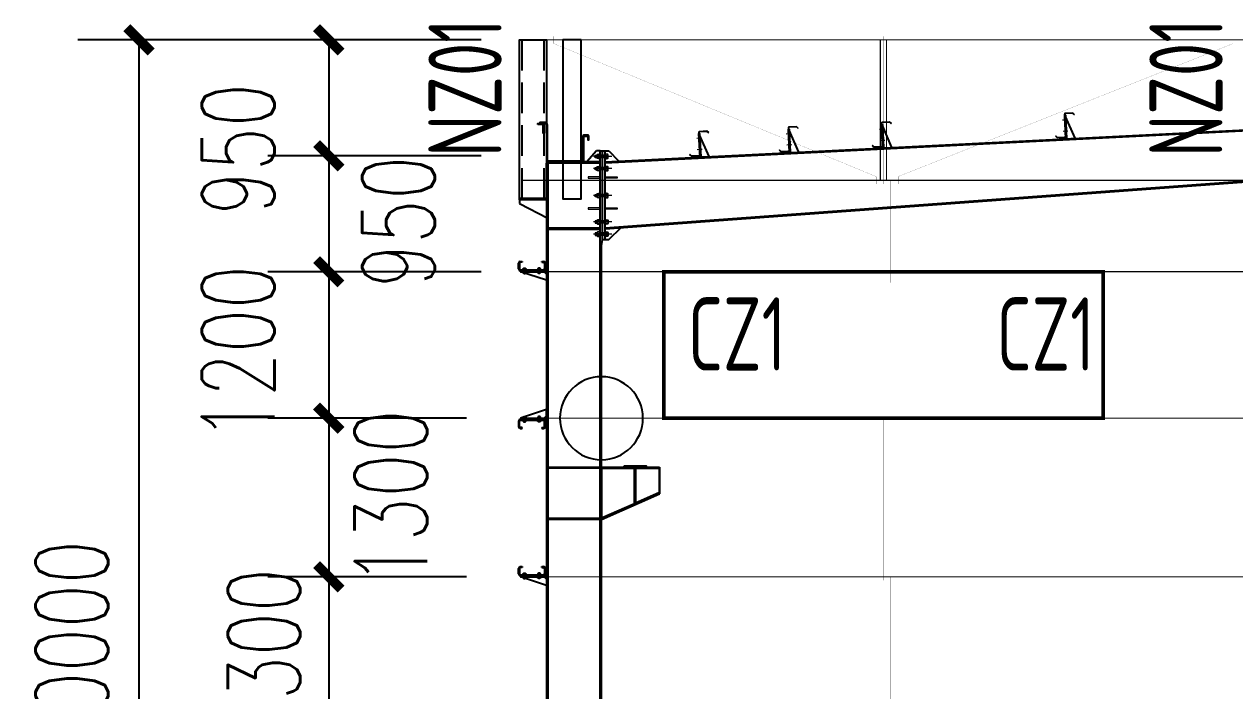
# Model space of a CAD drawing. Extents: x -33967 to 1773478, y -1022458 to -784650.
# Drawn here: x 1403981 to 1413896, y -990955 to -985493 of the extents above; entities that cross this region are included whole.
import ezdxf

# ---------------------------------------------------------------- set-up
doc = ezdxf.new("R2010")
doc.units = 0
doc.header["$LTSCALE"] = 1000
doc.header["$MEASUREMENT"] = 0
doc.linetypes.add('ACAD_ISO02W100', pattern=[15, 12, -3])
doc.linetypes.add('DASH', pattern=[0.35, 0.25, -0.1])
for name, color, linetype in [('14', 2, 'Continuous'), ('AXIS', 3, 'Continuous'), ('BOLT', 251, 'Continuous'), ('DIM_IDEN', 3, 'Continuous'), ('G L', 150, 'Continuous'), ('GZ', 50, 'Continuous'), ('LT', 27, 'Continuous'), ('Prof', 2, 'Continuous'), ('PZ', 202, 'Continuous'), ('SPACE', 7, 'Continuous'), ('TEXT', 7, 'Continuous'), ('天沟', 2, 'Continuous'), ('柱子', 30, 'Continuous'), ('檩托板', 7, 'Continuous')]:
    doc.layers.add(name, color=color, linetype=linetype)
for name, color, linetype, lineweight in [('6', 253, 'Continuous', 13), ('檩条', 30, 'Continuous', 5), ('螺栓', 15, 'Continuous', 18)]:
    doc.layers.add(name, color=color, linetype=linetype, lineweight=lineweight)
doc.styles.add('_TCH_DIM_T3', font='SIMPLEX', dxfattribs={"width": 0.705882, "bigfont": 'GBCBIG'})
doc.styles.add('TSSD_Label', font='tssdeng.shx', dxfattribs={"width": 0.7, "bigfont": 'hztxt.shx'})
doc.styles.add('TSSD_Norm', font='tssdeng.shx', dxfattribs={"bigfont": 'hztxt.shx'})
doc.dimstyles.new('_TCH_ARCH&&200', dxfattribs={"dimtxt": 595, "dimasz": 200, "dimexe": 500, "dimexo": 600, "dimgap": 252.5, "dimtad": 1, "dimdec": 0, "dimzin": 0, "dimdsep": 46, "dimtxsty": '_TCH_DIM_T3', "dimblk": 'ARCHTICK', "dimcen": 0.09, "dimclrt": 7, "dimazin": 2, "dimtfac": 1, "dimtdec": 0, "dimtix": 1, "dimtmove": 2, "dimatfit": 3, "dimfxl": 1, "dimtolj": 1, "dimtzin": 0, "dimarcsym": 0})
doc.dimstyles.new('TCH-200-1', dxfattribs={"dimtxt": 595, "dimasz": 200, "dimexe": 500, "dimexo": 600, "dimgap": 252.5, "dimtad": 1, "dimdec": 0, "dimzin": 0, "dimdsep": 46, "dimtxsty": '_TCH_DIM_T3', "dimblk": 'ARCHTICK', "dimcen": 0.09, "dimclrd": 3, "dimclre": 3, "dimclrt": 7, "dimazin": 2, "dimtfac": 1, "dimtdec": 0, "dimtix": 1, "dimtmove": 2, "dimatfit": 3, "dimfxl": 1, "dimtolj": 1, "dimtzin": 0, "dimarcsym": 0})
pattern_1 = [(90, (1474966.728, -1158283.074), (-6.37031987, 3e-12), []), (90, (1474963.5427, -1158283.074), (-6.37031987, 3e-12), [3.18515994, -1.59257997])]
pattern_2 = [(90, (1474966.728, -1158283.074), (-6.37031987, 3e-12), []), (90, (1474963.5427, -1158283.074), (-6.37031987, 3e-12), [3.18515994, -1.59257997])]
pattern_3 = [(90, (1474966.728, -1158383.074), (-6.37031987, 3e-12), []), (90, (1474963.5427, -1158383.074), (-6.37031987, 3e-12), [3.18515994, -1.59257997])]
pattern_4 = [(90, (1474966.728, -1158383.074), (-6.37031987, 3e-12), []), (90, (1474963.5427, -1158383.074), (-6.37031987, 3e-12), [3.18515994, -1.59257997])]
pattern_5 = [(90, (1474966.728, -1158603.688), (-6.37031987, 3e-12), []), (90, (1474963.5427, -1158603.688), (-6.37031987, 3e-12), [3.18515994, -1.59257997])]
pattern_6 = [(90, (1474966.728, -1158603.688), (-6.37031987, 3e-12), []), (90, (1474963.5427, -1158603.688), (-6.37031987, 3e-12), [3.18515994, -1.59257997])]
pattern_7 = [(270, (1474966.728, -815407.042), (-6.37031987, -3e-12), []), (270, (1474963.5427, -815407.042), (-6.37031987, -3e-12), [3.18515994, -1.59257997])]
pattern_8 = [(270, (1474966.728, -815407.042), (-6.37031987, -3e-12), []), (270, (1474963.5427, -815407.042), (-6.37031987, -3e-12), [3.18515994, -1.59257997])]
pattern_9 = [(270, (1474966.728, -815507.042), (-6.37031987, -3e-12), []), (270, (1474963.5427, -815507.042), (-6.37031987, -3e-12), [3.18515994, -1.59257997])]
pattern_10 = [(270, (1474966.728, -815507.042), (-6.37031987, -3e-12), []), (270, (1474963.5427, -815507.042), (-6.37031987, -3e-12), [3.18515994, -1.59257997])]

# ---------------------------------------------------------------- blocks, each defined once
blk = doc.blocks.new('LT')
at = {"layer": '檩托板', "elevation": 0.3}
for points in [[(1356481.7, 98209.6), (1356487.7, 98210), (1356497.9, 98018.2), (1356491.9, 98017.9)], [(1356488.2, 98200), (1356497.9, 98018.2), (1356567.8, 98021.9)]]:
    blk.add_lwpolyline(points, close=True, dxfattribs=at)
at = {"layer": '檩条', "color": 1, "linetype": 'Continuous'}
for p, q in [((1356503.9, 98171, -1.7), (1356464.1, 98168.9, -1.7)), ((1356508.8, 98079.6, -1.7), (1356468.9, 98077.5, -1.7))]:
    blk.add_line(p, q, dxfattribs=at)
at = {"layer": '檩条', "elevation": -1.7}
blk.add_lwpolyline([(1356481.4, 98214.6, -0.414214), (1356490.9, 98225.1), (1356546.6, 98228.1), (1356560.7, 98215.4), (1356562.7, 98217.6), (1356547.7, 98231.2), (1356487.7, 98228, 0.414214), (1356478.3, 98217.5), (1356487.7, 98040.7, -0.414214), (1356478.2, 98030.2), (1356422.6, 98027.2), (1356408.4, 98040), (1356406.4, 98037.7), (1356421.5, 98024.2), (1356481.4, 98027.4, 0.414214), (1356490.9, 98037.9), (1356481.4, 98214.6)], format="xyb", dxfattribs=at)
at = {"layer": '檩条', "color": 1, "linetype": 'Continuous'}
for points in [[(1356481.5, 98157.6, -1.7), (1356480.2, 98182, -1.7), (1356490.5, 98158, -1.7), (1356489.2, 98182.5, -1.7)], [(1356485, 98090.6, -1.7), (1356486.3, 98066.2, -1.7), (1356494, 98091.1, -1.7), (1356495.3, 98066.7, -1.7)]]:
    blk.add_solid(points, dxfattribs=at)
blk = doc.blocks.new('_ArchTick')
at = {"color": 0, "linetype": 'ByBlock', "const_width": 0.4}
blk.add_lwpolyline([(-0.5, -0.5), (0.5, 0.5)], dxfattribs=at)
blk = doc.blocks.new('*D1965')
at = {"color": 3, "lineweight": -2, "transparency": 16777216}
for p, q in [((1407452.6, -985621.5), (1404421, -985621.5)), ((1404921, -995621.5), (1404921, -985621.5)), ((1407193, -995621.5), (1404421, -995621.5))]:
    blk.add_line(p, q, dxfattribs=at)
at = {"layer": 'Defpoints', "color": 0, "transparency": 16777216}
for p in [(1404921, -985621.5), (1408052.6, -985621.5), (1407793, -995621.5)]:
    blk.add_point(p, dxfattribs=at)
at = {"color": 3, "lineweight": -2, "transparency": 16777216, "xscale": 200, "yscale": 200, "zscale": 200}
for p, rotation in [((1404921, -985621.5), 90), ((1404921, -995621.5), 270)]:
    blk.add_blockref('_ArchTick', p, dxfattribs=dict(at, rotation=rotation))
at = {"color": 7, "transparency": 16777216, "insert": (1404371, -990621.5), "char_height": 595, "attachment_point": 5, "rotation": 90, "style": '_TCH_DIM_T3'}
blk.add_mtext('\\A1;10000', dxfattribs=at)
blk = doc.blocks.new('*D1966')
at = {"layer": 'AXIS', "color": 0, "lineweight": -2, "transparency": 16777216}
for p, q in [((1407723.2, -987521.5), (1405975.1, -987521.5)), ((1406475.1, -987521.5), (1406475.1, -988721.5)), ((1407602.6, -988721.5), (1405975.1, -988721.5))]:
    blk.add_line(p, q, dxfattribs=at)
at = {"layer": 'Defpoints', "color": 0, "transparency": 16777216}
for p in [(1408323.2, -987521.5), (1406475.1, -988721.5), (1408202.6, -988721.5)]:
    blk.add_point(p, dxfattribs=at)
at = {"layer": 'AXIS', "color": 0, "lineweight": -2, "transparency": 16777216, "xscale": 200, "yscale": 200, "zscale": 200}
for p, rotation in [((1406475.1, -987521.5), 90), ((1406475.1, -988721.5), 270)]:
    blk.add_blockref('_ArchTick', p, dxfattribs=dict(at, rotation=rotation))
at = {"layer": 'AXIS', "color": 7, "transparency": 16777216, "insert": (1405732.9, -988187.2), "char_height": 595, "attachment_point": 5, "rotation": 90, "style": '_TCH_DIM_T3'}
blk.add_mtext('\\A1;1200', dxfattribs=at)
blk = doc.blocks.new('*D1967')
at = {"layer": 'AXIS', "color": 0, "lineweight": -2, "transparency": 16777216}
for p, q in [((1407602.6, -988721.5), (1405975.1, -988721.5)), ((1406475.1, -988721.5), (1406475.1, -990021.5)), ((1407602.6, -990021.5), (1405975.1, -990021.5))]:
    blk.add_line(p, q, dxfattribs=at)
at = {"layer": 'Defpoints', "color": 0, "transparency": 16777216}
for p in [(1408202.6, -988721.5), (1406475.1, -990021.5), (1408202.6, -990021.5)]:
    blk.add_point(p, dxfattribs=at)
at = {"layer": 'AXIS', "color": 0, "lineweight": -2, "transparency": 16777216, "xscale": 200, "yscale": 200, "zscale": 200}
for p, rotation in [((1406475.1, -988721.5), 90), ((1406475.1, -990021.5), 270)]:
    blk.add_blockref('_ArchTick', p, dxfattribs=dict(at, rotation=rotation))
at = {"layer": 'AXIS', "color": 7, "transparency": 16777216, "insert": (1406983.9, -989371.5), "char_height": 595, "attachment_point": 5, "rotation": 90, "style": '_TCH_DIM_T3'}
blk.add_mtext('\\A1;1300', dxfattribs=at)
blk = doc.blocks.new('*D1971')
at = {"layer": 'AXIS', "color": 0, "lineweight": -2, "transparency": 16777216}
for p, q in [((1407602.6, -990021.5), (1405975.1, -990021.5)), ((1406475.1, -990021.5), (1406475.1, -991321.5)), ((1407602.6, -991321.5), (1405975.1, -991321.5))]:
    blk.add_line(p, q, dxfattribs=at)
at = {"layer": 'Defpoints', "color": 0, "transparency": 16777216}
for p in [(1408202.6, -990021.5), (1406475.1, -991321.5), (1408202.6, -991321.5)]:
    blk.add_point(p, dxfattribs=at)
at = {"layer": 'AXIS', "color": 0, "lineweight": -2, "transparency": 16777216, "xscale": 200, "yscale": 200, "zscale": 200}
for p, rotation in [((1406475.1, -990021.5), 90), ((1406475.1, -991321.5), 270)]:
    blk.add_blockref('_ArchTick', p, dxfattribs=dict(at, rotation=rotation))
at = {"layer": 'AXIS', "color": 7, "transparency": 16777216, "insert": (1405944.6, -990671.5), "char_height": 595, "attachment_point": 5, "rotation": 90, "style": '_TCH_DIM_T3'}
blk.add_mtext('\\A1;1300', dxfattribs=at)
blk = doc.blocks.new('*D1972')
at = {"layer": 'AXIS', "color": 0, "lineweight": -2, "transparency": 16777216}
for p, q in [((1407723.2, -985621.3), (1405975.1, -985621.3)), ((1406475.1, -985621.3), (1406475.1, -986571.6)), ((1407602.6, -986571.6), (1405975.1, -986571.6))]:
    blk.add_line(p, q, dxfattribs=at)
at = {"layer": 'Defpoints', "color": 0, "transparency": 16777216}
for p in [(1408323.2, -985621.3), (1406475.1, -986571.6), (1408202.6, -986571.6)]:
    blk.add_point(p, dxfattribs=at)
at = {"layer": 'AXIS', "color": 0, "lineweight": -2, "transparency": 16777216, "xscale": 200, "yscale": 200, "zscale": 200}
for p, rotation in [((1406475.1, -985621.3), 90), ((1406475.1, -986571.6), 270)]:
    blk.add_blockref('_ArchTick', p, dxfattribs=dict(at, rotation=rotation))
at = {"layer": 'AXIS', "color": 7, "transparency": 16777216, "insert": (1405732.9, -986516.6), "char_height": 595, "attachment_point": 5, "rotation": 90, "style": '_TCH_DIM_T3'}
blk.add_mtext('\\A1;950', dxfattribs=at)
blk = doc.blocks.new('*D1973')
at = {"layer": 'AXIS', "color": 0, "lineweight": -2, "transparency": 16777216}
for p, q in [((1407723.2, -986571.2), (1405975.1, -986571.2)), ((1406475.1, -986571.2), (1406475.1, -987521.5)), ((1407602.6, -987521.5), (1405975.1, -987521.5))]:
    blk.add_line(p, q, dxfattribs=at)
at = {"layer": 'Defpoints', "color": 0, "transparency": 16777216}
for p in [(1408323.2, -986571.2), (1406475.1, -987521.5), (1408202.6, -987521.5)]:
    blk.add_point(p, dxfattribs=at)
at = {"layer": 'AXIS', "color": 0, "lineweight": -2, "transparency": 16777216, "xscale": 200, "yscale": 200, "zscale": 200}
for p, rotation in [((1406475.1, -986571.2), 90), ((1406475.1, -987521.5), 270)]:
    blk.add_blockref('_ArchTick', p, dxfattribs=dict(at, rotation=rotation))
at = {"layer": 'AXIS', "color": 7, "transparency": 16777216, "insert": (1407045.6, -987111.3), "char_height": 595, "attachment_point": 5, "rotation": 90, "style": '_TCH_DIM_T3'}
blk.add_mtext('\\A1;950', dxfattribs=at)

msp = doc.modelspace()

# ---------------------------------------------------------------- hatches: boundary and pattern name
at = {"layer": '螺栓'}
h = msp.add_hatch(dxfattribs=at)
h.set_pattern_fill('BRASS', color=8, scale=1.0032, angle=90, style=0)
h.set_pattern_definition(pattern_1)
h.paths.add_polyline_path([(1408672.2, -986566.6), (1408658.5, -986566.6), (1408658.5, -986586.7), (1408672.2, -986586.7)])
h = msp.add_hatch(dxfattribs=at)
h.set_pattern_fill('BRASS', color=8, scale=1.0032, angle=90, style=0)
h.set_pattern_definition(pattern_2)
h.paths.add_polyline_path([(1408672.2, -986566.6), (1408658.5, -986566.6), (1408658.5, -986586.7), (1408672.2, -986586.7)])
h = msp.add_hatch(dxfattribs=at)
h.set_pattern_fill('BRASS', color=8, scale=1.0032, angle=90, style=0)
h.set_pattern_definition(pattern_1)
h.paths.add_polyline_path([(1408672.2, -986566.6), (1408658.5, -986566.6), (1408658.5, -986586.7), (1408672.2, -986586.7)])
h = msp.add_hatch(dxfattribs=at)
h.set_pattern_fill('BRASS', color=8, scale=1.0032, angle=90, style=0)
h.set_pattern_definition(pattern_2)
h.paths.add_polyline_path([(1408672.2, -986566.6), (1408658.5, -986566.6), (1408658.5, -986586.7), (1408672.2, -986586.7)])
h = msp.add_hatch(dxfattribs=at)
h.set_pattern_fill('BRASS', color=8, scale=1.0032, angle=90, style=0)
h.set_pattern_definition(pattern_3)
h.paths.add_polyline_path([(1408672.2, -986666.6), (1408658.5, -986666.6), (1408658.5, -986686.7), (1408672.2, -986686.7)])
h = msp.add_hatch(dxfattribs=at)
h.set_pattern_fill('BRASS', color=8, scale=1.0032, angle=90, style=0)
h.set_pattern_definition(pattern_4)
h.paths.add_polyline_path([(1408672.2, -986666.6), (1408658.5, -986666.6), (1408658.5, -986686.7), (1408672.2, -986686.7)])
h = msp.add_hatch(dxfattribs=at)
h.set_pattern_fill('BRASS', color=8, scale=1.0032, angle=90, style=0)
h.set_pattern_definition(pattern_3)
h.paths.add_polyline_path([(1408672.2, -986666.6), (1408658.5, -986666.6), (1408658.5, -986686.7), (1408672.2, -986686.7)])
h = msp.add_hatch(dxfattribs=at)
h.set_pattern_fill('BRASS', color=8, scale=1.0032, angle=90, style=0)
h.set_pattern_definition(pattern_4)
h.paths.add_polyline_path([(1408672.2, -986666.6), (1408658.5, -986666.6), (1408658.5, -986686.7), (1408672.2, -986686.7)])
h = msp.add_hatch(dxfattribs=at)
h.set_pattern_fill('BRASS', color=8, scale=1.0032, angle=90, style=0)
h.set_pattern_definition(pattern_5)
h.paths.add_polyline_path([(1408672.2, -986887.3), (1408658.5, -986887.3), (1408658.5, -986907.3), (1408672.2, -986907.3)])
h = msp.add_hatch(dxfattribs=at)
h.set_pattern_fill('BRASS', color=8, scale=1.0032, angle=90, style=0)
h.set_pattern_definition(pattern_6)
h.paths.add_polyline_path([(1408672.2, -986887.3), (1408658.5, -986887.3), (1408658.5, -986907.3), (1408672.2, -986907.3)])
h = msp.add_hatch(dxfattribs=at)
h.set_pattern_fill('BRASS', color=8, scale=1.0032, angle=90, style=0)
h.set_pattern_definition(pattern_5)
h.paths.add_polyline_path([(1408672.2, -986887.3), (1408658.5, -986887.3), (1408658.5, -986907.3), (1408672.2, -986907.3)])
h = msp.add_hatch(dxfattribs=at)
h.set_pattern_fill('BRASS', color=8, scale=1.0032, angle=90, style=0)
h.set_pattern_definition(pattern_6)
h.paths.add_polyline_path([(1408672.2, -986887.3), (1408658.5, -986887.3), (1408658.5, -986907.3), (1408672.2, -986907.3)])
h = msp.add_hatch(dxfattribs=at)
h.set_pattern_fill('BRASS', color=8, scale=1.0032, angle=90, style=0)
h.set_pattern_definition(pattern_7)
h.paths.add_polyline_path([(1408672.2, -987123.5), (1408658.5, -987123.5), (1408658.5, -987103.4), (1408672.2, -987103.4)])
h = msp.add_hatch(dxfattribs=at)
h.set_pattern_fill('BRASS', color=8, scale=1.0032, angle=90, style=0)
h.set_pattern_definition(pattern_8)
h.paths.add_polyline_path([(1408672.2, -987123.5), (1408658.5, -987123.5), (1408658.5, -987103.4), (1408672.2, -987103.4)])
h = msp.add_hatch(dxfattribs=at)
h.set_pattern_fill('BRASS', color=8, scale=1.0032, angle=90, style=0)
h.set_pattern_definition(pattern_7)
h.paths.add_polyline_path([(1408672.2, -987123.5), (1408658.5, -987123.5), (1408658.5, -987103.4), (1408672.2, -987103.4)])
h = msp.add_hatch(dxfattribs=at)
h.set_pattern_fill('BRASS', color=8, scale=1.0032, angle=90, style=0)
h.set_pattern_definition(pattern_8)
h.paths.add_polyline_path([(1408672.2, -987123.5), (1408658.5, -987123.5), (1408658.5, -987103.4), (1408672.2, -987103.4)])
h = msp.add_hatch(dxfattribs=at)
h.set_pattern_fill('BRASS', color=8, scale=1.0032, angle=90, style=0)
h.set_pattern_definition(pattern_9)
h.paths.add_polyline_path([(1408672.2, -987223.5), (1408658.5, -987223.5), (1408658.5, -987203.4), (1408672.2, -987203.4)])
h = msp.add_hatch(dxfattribs=at)
h.set_pattern_fill('BRASS', color=8, scale=1.0032, angle=90, style=0)
h.set_pattern_definition(pattern_10)
h.paths.add_polyline_path([(1408672.2, -987223.5), (1408658.5, -987223.5), (1408658.5, -987203.4), (1408672.2, -987203.4)])
h = msp.add_hatch(dxfattribs=at)
h.set_pattern_fill('BRASS', color=8, scale=1.0032, angle=90, style=0)
h.set_pattern_definition(pattern_9)
h.paths.add_polyline_path([(1408672.2, -987223.5), (1408658.5, -987223.5), (1408658.5, -987203.4), (1408672.2, -987203.4)])
h = msp.add_hatch(dxfattribs=at)
h.set_pattern_fill('BRASS', color=8, scale=1.0032, angle=90, style=0)
h.set_pattern_definition(pattern_10)
h.paths.add_polyline_path([(1408672.2, -987223.5), (1408658.5, -987223.5), (1408658.5, -987203.4), (1408672.2, -987203.4)])

# ---------------------------------------------------------------- linework, layer by layer
at = {"color": 8}
msp.add_lwpolyline([(1408187.4, -986314), (1408187.4, -986306.2), (1408238.6, -986306.2), (1408238.6, -986386.1), (1408230.7, -986386.1), (1408230.7, -986314), (1408187.4, -986314)], close=True, dxfattribs=at)
at = {"const_width": 30}
msp.add_lwpolyline([(1412818.6, -987521.5), (1409218.6, -987521.5), (1409218.6, -988721.5), (1412818.6, -988721.5)], close=True, dxfattribs=at)
at = {"layer": '14', "color": 8}
for p, q in [((1408268.6, -988831.5), (1408268.6, -988821.5)), ((1408268.6, -989121.5), (1408698.6, -989121.5)), ((1408698.6, -989131.5), (1408268.6, -989131.5)), ((1408698.6, -989121.5), (1408698.6, -989131.5)), ((1408708.6, -989121.5), (1409183.6, -989121.5)), ((1409183.6, -989131.5), (1408708.6, -989131.5)), ((1408708.6, -989131.5), (1408708.6, -989541.5)), ((1409183.6, -989131.5), (1408708.6, -989131.5)), ((1408893.6, -989111.5), (1409073.6, -989111.5)), ((1408893.6, -989121.5), (1408893.6, -989111.5)), ((1408978.6, -989422.2), (1408978.6, -989131.5)), ((1408978.6, -989131.5), (1408988.6, -989131.5)), ((1408988.6, -989131.5), (1408988.6, -989417.7)), ((1409183.6, -989331.5), (1409183.6, -989131.5)), ((1408268.6, -989251.5), (1408268.6, -989241.5)), ((1408708.6, -989541.5), (1409183.6, -989331.5)), ((1408708.6, -989541.5), (1409183.6, -989331.5)), ((1409183.6, -989341.5), (1408708.6, -989551.5)), ((1408988.6, -989417.7), (1408978.6, -989422.2)), ((1408268.6, -989541.5), (1408698.6, -989541.5)), ((1408698.6, -989551.5), (1408268.6, -989551.5)), ((1408698.6, -989541.5), (1408698.6, -989551.5))]:
    msp.add_line(p, q, dxfattribs=at)
at = {"layer": '14', "color": 8, "const_width": 0.45}
for points in [[(1408708.6, -989571.5), (1408708.6, -989131.5)], [(1408708.6, -989571.5), (1408708.6, -989581.5)]]:
    msp.add_lwpolyline(points, dxfattribs=at)
at = {"layer": '6', "color": 8, "linetype": 'ACAD_ISO02W100', "ltscale": 2}
for p, q in [((1408794.7, -986576.7), (1408642.4, -986576.7)), ((1408794.7, -986676.7), (1408642.4, -986676.7)), ((1408794.7, -986897.3), (1408642.4, -986897.3)), ((1408794.7, -987113.4), (1408642.4, -987113.4)), ((1408794.7, -987213.4), (1408642.4, -987213.4))]:
    msp.add_line(p, q, dxfattribs=at)
at = {"layer": 'AXIS', "color": 3, "linetype": 'ByBlock', "const_width": 1}
for points in [[(1408318.3, -985591.5), (1408318.3, -985651.5), (1410958.6, -986741.5), (1410958.6, -986801.5)], [(1411018.6, -985591.5), (1411018.6, -985651.5), (1411018.6, -986741.5), (1411018.6, -986801.5)], [(1413883.6, -985591.5), (1413883.6, -985651.5), (1411138.6, -986741.5), (1411138.6, -986801.5)], [(1411078.6, -987611.5), (1411078.6, -987551.5), (1411078.6, -986831.5), (1411078.6, -986771.5)], [(1411018.6, -990051.5), (1411018.6, -989991.5), (1411018.6, -988781.5), (1411018.6, -988721.5)], [(1411078.6, -990021.5), (1411078.6, -990081.5), (1411078.6, -991321.5), (1411078.6, -991381.5)]]:
    msp.add_lwpolyline(points, dxfattribs=at)
at = {"layer": 'AXIS', "color": 6, "linetype": 'ByBlock', "const_width": 10}
msp.add_lwpolyline([(1411043.6, -985621.5), (1410993.6, -985621.5), (1410993.6, -986771.5), (1411043.6, -986771.5)], close=True, dxfattribs=at)
at = {"layer": 'BOLT'}
for p, q in [((1408089.6, -987502.5), (1408068.6, -987502.5)), ((1408068.6, -987502.5), (1408068.6, -987505)), ((1408068.6, -987505), (1408089.6, -987505)), ((1408068.7, -987502.5), (1408068.7, -987495.1)), ((1408068.7, -987495.1), (1408089.5, -987495.1)), ((1408073.1, -987517.5), (1408073.1, -987502.5)), ((1408073.3, -987505), (1408073.1, -987505)), ((1408073.1, -987505), (1408073.4, -987505)), ((1408073.6, -987517.5), (1408073.6, -987502.5)), ((1408073.9, -987491.9), (1408073.9, -987502.5)), ((1408073.9, -987491.9), (1408073.9, -987491.9)), ((1408073.9, -987491.9), (1408084.3, -987491.9)), ((1408084.3, -987491.9), (1408084.3, -987502.5)), ((1408084.6, -987517.5), (1408084.6, -987502.5)), ((1408085.1, -987517.5), (1408085.1, -987502.5)), ((1408089.6, -987505), (1408089.3, -987505)), ((1408089.5, -987495.1), (1408089.5, -987502.5)), ((1408089.6, -987502.5), (1408089.6, -987505)), ((1408188.6, -987502.5), (1408188.6, -987505)), ((1408188.6, -987502.5), (1408209.6, -987502.5)), ((1408188.6, -987505), (1408188.9, -987505)), ((1408209.6, -987505), (1408188.6, -987505)), ((1408188.7, -987495.1), (1408188.7, -987502.5)), ((1408209.5, -987495.1), (1408188.7, -987495.1)), ((1408193.1, -987517.5), (1408193.1, -987502.5)), ((1408193.6, -987517.5), (1408193.6, -987502.5)), ((1408204.3, -987491.9), (1408193.9, -987491.9)), ((1408193.9, -987491.9), (1408193.9, -987502.5)), ((1408204.3, -987491.9), (1408204.3, -987491.9)), ((1408204.3, -987491.9), (1408204.3, -987502.5)), ((1408204.6, -987517.5), (1408204.6, -987502.5)), ((1408205.1, -987505), (1408204.8, -987505)), ((1408204.9, -987505), (1408205.1, -987505)), ((1408205.1, -987517.5), (1408205.1, -987502.5)), ((1408209.5, -987502.5), (1408209.5, -987495.1)), ((1408209.6, -987502.5), (1408209.6, -987505)), ((1408068.6, -987521.5), (1408089.6, -987521.5)), ((1408068.6, -987524), (1408068.6, -987521.5)), ((1408089.6, -987524), (1408068.6, -987524)), ((1408068.7, -987524), (1408068.7, -987531.5)), ((1408068.7, -987531.5), (1408089.5, -987531.5)), ((1408085.1, -987517.5), (1408073.1, -987517.5)), ((1408073.1, -987521.5), (1408073.1, -987517.5)), ((1408073.1, -987521.5), (1408073.4, -987521.5)), ((1408073.3, -987521.5), (1408073.1, -987521.5)), ((1408073.6, -987535.7), (1408073.6, -987517.5)), ((1408073.6, -987535.7), (1408084.6, -987535.7)), ((1408073.9, -987535.7), (1408073.6, -987535.7)), ((1408073.9, -987531.5), (1408073.9, -987524)), ((1408084.3, -987531.5), (1408084.3, -987524)), ((1408084.6, -987535.7), (1408084.6, -987517.5)), ((1408085.1, -987517.5), (1408084.8, -987517.5)), ((1408084.9, -987517.5), (1408085.1, -987517.5)), ((1408085.1, -987521.5), (1408085.1, -987517.5)), ((1408089.6, -987521.5), (1408089.3, -987521.5)), ((1408089.5, -987531.5), (1408089.5, -987524)), ((1408089.6, -987524), (1408089.6, -987521.5)), ((1408188.6, -987524), (1408188.6, -987521.5)), ((1408209.6, -987521.5), (1408188.6, -987521.5)), ((1408188.6, -987521.5), (1408188.9, -987521.5)), ((1408188.6, -987524), (1408209.6, -987524)), ((1408188.7, -987531.5), (1408188.7, -987524)), ((1408209.5, -987531.5), (1408188.7, -987531.5)), ((1408193.1, -987521.5), (1408193.1, -987517.5)), ((1408193.2, -987517.5), (1408193.1, -987517.5)), ((1408193.1, -987517.5), (1408193.4, -987517.5)), ((1408193.1, -987517.5), (1408205.1, -987517.5)), ((1408193.6, -987535.7), (1408193.6, -987517.5)), ((1408204.6, -987535.7), (1408193.6, -987535.7)), ((1408193.9, -987531.5), (1408193.9, -987524)), ((1408204.3, -987531.5), (1408204.3, -987524)), ((1408204.3, -987535.7), (1408204.6, -987535.7)), ((1408204.6, -987535.7), (1408204.6, -987517.5)), ((1408205.1, -987521.5), (1408204.8, -987521.5)), ((1408204.9, -987521.5), (1408205.1, -987521.5)), ((1408205.1, -987521.5), (1408205.1, -987517.5)), ((1408209.5, -987524), (1408209.5, -987531.5)), ((1408209.6, -987524), (1408209.6, -987521.5)), ((1408068.6, -988719), (1408068.6, -988721.5)), ((1408089.6, -988719), (1408068.6, -988719)), ((1408068.6, -988721.5), (1408089.6, -988721.5)), ((1408068.6, -988740.6), (1408068.6, -988738.1)), ((1408068.6, -988738.1), (1408089.6, -988738.1)), ((1408089.6, -988740.6), (1408068.6, -988740.6)), ((1408068.7, -988711.6), (1408089.5, -988711.6)), ((1408068.7, -988719), (1408068.7, -988711.6)), ((1408068.7, -988740.6), (1408068.7, -988748)), ((1408068.7, -988748), (1408089.5, -988748)), ((1408073.1, -988721.5), (1408073.4, -988721.5)), ((1408073.3, -988721.5), (1408073.1, -988721.5)), ((1408073.1, -988721.5), (1408073.1, -988725.5)), ((1408085.1, -988725.5), (1408073.1, -988725.5)), ((1408073.1, -988725.5), (1408073.1, -988740.6)), ((1408073.3, -988738.1), (1408073.1, -988738.1)), ((1408073.1, -988738.1), (1408073.4, -988738.1)), ((1408073.6, -988707.4), (1408084.6, -988707.4)), ((1408073.9, -988707.4), (1408073.6, -988707.4)), ((1408073.6, -988707.4), (1408073.6, -988725.5)), ((1408073.6, -988725.5), (1408073.6, -988740.6)), ((1408073.9, -988711.6), (1408073.9, -988719)), ((1408073.9, -988751.1), (1408073.9, -988740.6)), ((1408073.9, -988751.1), (1408073.9, -988751.1)), ((1408073.9, -988751.1), (1408084.3, -988751.1)), ((1408084.3, -988711.6), (1408084.3, -988719)), ((1408084.3, -988751.1), (1408084.3, -988740.6)), ((1408084.6, -988707.4), (1408084.6, -988725.5)), ((1408084.6, -988725.5), (1408084.6, -988740.6)), ((1408085.1, -988725.5), (1408084.8, -988725.5)), ((1408084.9, -988725.5), (1408085.1, -988725.5)), ((1408085.1, -988721.5), (1408085.1, -988725.5)), ((1408085.1, -988725.5), (1408085.1, -988740.6)), ((1408089.6, -988721.5), (1408089.3, -988721.5)), ((1408089.6, -988738.1), (1408089.3, -988738.1)), ((1408089.5, -988711.6), (1408089.5, -988719)), ((1408089.5, -988748), (1408089.5, -988740.6)), ((1408089.6, -988719), (1408089.6, -988721.5)), ((1408089.6, -988740.6), (1408089.6, -988738.1)), ((1408188.6, -988719), (1408209.6, -988719)), ((1408188.6, -988719), (1408188.6, -988721.5)), ((1408209.6, -988721.5), (1408188.6, -988721.5)), ((1408188.6, -988721.5), (1408188.9, -988721.5)), ((1408188.6, -988738.1), (1408188.9, -988738.1)), ((1408209.6, -988738.1), (1408188.6, -988738.1)), ((1408188.6, -988740.6), (1408188.6, -988738.1)), ((1408188.6, -988740.6), (1408209.6, -988740.6)), ((1408209.5, -988711.6), (1408188.7, -988711.6)), ((1408188.7, -988711.6), (1408188.7, -988719)), ((1408188.7, -988748), (1408188.7, -988740.6)), ((1408209.5, -988748), (1408188.7, -988748)), ((1408193.1, -988721.5), (1408193.1, -988725.5)), ((1408193.1, -988725.5), (1408193.1, -988740.6)), ((1408193.2, -988725.5), (1408193.1, -988725.5)), ((1408193.1, -988725.5), (1408193.4, -988725.5)), ((1408193.1, -988725.5), (1408205.1, -988725.5)), ((1408193.6, -988707.4), (1408193.6, -988725.5)), ((1408204.6, -988707.4), (1408193.6, -988707.4)), ((1408193.6, -988725.5), (1408193.6, -988740.6)), ((1408193.9, -988711.6), (1408193.9, -988719)), ((1408193.9, -988751.1), (1408193.9, -988740.6)), ((1408204.3, -988751.1), (1408193.9, -988751.1)), ((1408204.3, -988707.4), (1408204.6, -988707.4)), ((1408204.3, -988711.6), (1408204.3, -988719)), ((1408204.3, -988751.1), (1408204.3, -988740.6)), ((1408204.3, -988751.1), (1408204.3, -988751.1)), ((1408204.6, -988707.4), (1408204.6, -988725.5)), ((1408204.6, -988725.5), (1408204.6, -988740.6)), ((1408205.1, -988721.5), (1408204.8, -988721.5)), ((1408205.1, -988738.1), (1408204.8, -988738.1)), ((1408204.9, -988721.5), (1408205.1, -988721.5)), ((1408204.9, -988738.1), (1408205.1, -988738.1)), ((1408205.1, -988721.5), (1408205.1, -988725.5)), ((1408205.1, -988725.5), (1408205.1, -988740.6)), ((1408209.5, -988719), (1408209.5, -988711.6)), ((1408209.5, -988740.6), (1408209.5, -988748)), ((1408209.6, -988719), (1408209.6, -988721.5)), ((1408209.6, -988740.6), (1408209.6, -988738.1)), ((1408073.9, -989991.9), (1408073.9, -990002.5)), ((1408073.9, -989991.9), (1408073.9, -989991.9)), ((1408073.9, -989991.9), (1408084.3, -989991.9)), ((1408084.3, -989991.9), (1408084.3, -990002.5)), ((1408204.3, -989991.9), (1408193.9, -989991.9)), ((1408193.9, -989991.9), (1408193.9, -990002.5)), ((1408204.3, -989991.9), (1408204.3, -989991.9)), ((1408204.3, -989991.9), (1408204.3, -990002.5)), ((1408089.6, -990002.5), (1408068.6, -990002.5)), ((1408068.6, -990002.5), (1408068.6, -990005)), ((1408068.6, -990005), (1408089.6, -990005)), ((1408068.6, -990021.5), (1408089.6, -990021.5)), ((1408068.6, -990024), (1408068.6, -990021.5)), ((1408089.6, -990024), (1408068.6, -990024)), ((1408068.7, -990002.5), (1408068.7, -989995.1)), ((1408068.7, -989995.1), (1408089.5, -989995.1)), ((1408068.7, -990024), (1408068.7, -990031.5)), ((1408068.7, -990031.5), (1408089.5, -990031.5)), ((1408073.1, -990017.5), (1408073.1, -990002.5)), ((1408073.3, -990005), (1408073.1, -990005)), ((1408073.1, -990005), (1408073.4, -990005)), ((1408085.1, -990017.5), (1408073.1, -990017.5)), ((1408073.1, -990021.5), (1408073.1, -990017.5)), ((1408073.1, -990021.5), (1408073.4, -990021.5)), ((1408073.3, -990021.5), (1408073.1, -990021.5)), ((1408073.6, -990017.5), (1408073.6, -990002.5)), ((1408073.6, -990035.7), (1408073.6, -990017.5)), ((1408073.6, -990035.7), (1408084.6, -990035.7)), ((1408073.9, -990035.7), (1408073.6, -990035.7)), ((1408073.9, -990031.5), (1408073.9, -990024)), ((1408084.3, -990031.5), (1408084.3, -990024)), ((1408084.6, -990017.5), (1408084.6, -990002.5)), ((1408084.6, -990035.7), (1408084.6, -990017.5)), ((1408085.1, -990017.5), (1408084.8, -990017.5)), ((1408084.9, -990017.5), (1408085.1, -990017.5)), ((1408085.1, -990017.5), (1408085.1, -990002.5)), ((1408085.1, -990021.5), (1408085.1, -990017.5)), ((1408089.6, -990005), (1408089.3, -990005)), ((1408089.6, -990021.5), (1408089.3, -990021.5)), ((1408089.5, -989995.1), (1408089.5, -990002.5)), ((1408089.5, -990031.5), (1408089.5, -990024)), ((1408089.6, -990002.5), (1408089.6, -990005)), ((1408089.6, -990024), (1408089.6, -990021.5)), ((1408188.6, -990002.5), (1408188.6, -990005)), ((1408188.6, -990002.5), (1408209.6, -990002.5)), ((1408188.6, -990005), (1408188.9, -990005)), ((1408209.6, -990005), (1408188.6, -990005)), ((1408188.6, -990024), (1408188.6, -990021.5)), ((1408209.6, -990021.5), (1408188.6, -990021.5)), ((1408188.6, -990021.5), (1408188.9, -990021.5)), ((1408188.6, -990024), (1408209.6, -990024)), ((1408188.7, -989995.1), (1408188.7, -990002.5)), ((1408209.5, -989995.1), (1408188.7, -989995.1)), ((1408188.7, -990031.5), (1408188.7, -990024)), ((1408209.5, -990031.5), (1408188.7, -990031.5)), ((1408193.1, -990017.5), (1408193.1, -990002.5)), ((1408193.1, -990021.5), (1408193.1, -990017.5)), ((1408193.2, -990017.5), (1408193.1, -990017.5)), ((1408193.1, -990017.5), (1408193.4, -990017.5)), ((1408193.1, -990017.5), (1408205.1, -990017.5)), ((1408193.6, -990017.5), (1408193.6, -990002.5)), ((1408193.6, -990035.7), (1408193.6, -990017.5)), ((1408204.6, -990035.7), (1408193.6, -990035.7)), ((1408193.9, -990031.5), (1408193.9, -990024)), ((1408204.3, -990031.5), (1408204.3, -990024)), ((1408204.3, -990035.7), (1408204.6, -990035.7)), ((1408204.6, -990017.5), (1408204.6, -990002.5)), ((1408204.6, -990035.7), (1408204.6, -990017.5)), ((1408205.1, -990005), (1408204.8, -990005)), ((1408205.1, -990021.5), (1408204.8, -990021.5)), ((1408204.9, -990005), (1408205.1, -990005)), ((1408204.9, -990021.5), (1408205.1, -990021.5)), ((1408205.1, -990017.5), (1408205.1, -990002.5)), ((1408205.1, -990021.5), (1408205.1, -990017.5)), ((1408209.5, -990002.5), (1408209.5, -989995.1)), ((1408209.5, -990024), (1408209.5, -990031.5)), ((1408209.6, -990002.5), (1408209.6, -990005)), ((1408209.6, -990024), (1408209.6, -990021.5))]:
    msp.add_line(p, q, dxfattribs=at)
for centre, start, end in [((1408073.1, -987500.6), 85.17209, 142.4846), ((1408085.1, -987500.6), 37.5154, 94.82791), ((1408193.1, -987500.6), 85.17209, 142.4846), ((1408205, -987500.6), 37.5154, 94.82791), ((1408073.1, -987525.9), 217.5154, 274.82791), ((1408085.1, -987525.9), 265.17209, 322.4846), ((1408193.1, -987525.9), 217.5154, 274.82791), ((1408205, -987525.9), 265.17209, 322.4846), ((1408073.1, -988717.2), 85.17209, 142.4846), ((1408073.1, -988742.4), 217.5154, 274.82791), ((1408085.1, -988717.2), 37.5154, 94.82791), ((1408085.1, -988742.4), 265.17209, 322.4846), ((1408193.1, -988717.2), 85.17209, 142.4846), ((1408193.1, -988742.4), 217.5154, 274.82791), ((1408205, -988717.2), 37.5154, 94.82791), ((1408205, -988742.4), 265.17209, 322.4846), ((1408073.1, -990000.6), 85.17209, 142.4846), ((1408073.1, -990025.9), 217.5154, 274.82791), ((1408085.1, -990000.6), 37.5154, 94.82791), ((1408085.1, -990025.9), 265.17209, 322.4846), ((1408193.1, -990000.6), 85.17209, 142.4846), ((1408193.1, -990025.9), 217.5154, 274.82791), ((1408205, -990000.6), 37.5154, 94.82791), ((1408205, -990025.9), 265.17209, 322.4846)]:
    msp.add_arc(centre, 5.58, start, end, dxfattribs=at)
at = {"layer": 'DIM_IDEN'}
msp.add_lwpolyline([(1409048.7, -988721.5, 1), (1408368.4, -988721.5, 1)], format="xyb", close=True, dxfattribs=at)
at = {"layer": 'G L', "color": 8}
for points in [[(1408738.6, -986620), (1417268.6, -986193.5)], [(1408738.6, -986628), (1417268.6, -986201.5)], [(1408738.6, -987162), (1417268.6, -986536)], [(1408738.6, -987170.1), (1417268.6, -986544)]]:
    msp.add_lwpolyline(points, dxfattribs=at)
at = {"layer": 'GZ', "color": 8}
for p, q in [((1408668.6, -986531.7), (1408589.2, -986621.5)), ((1408698.6, -986531.7), (1408668.6, -986531.7)), ((1408698.6, -987308.4), (1408698.6, -986531.7)), ((1408698.6, -986531.7), (1408738.6, -986531.7)), ((1408718.6, -987258.4), (1408718.6, -986531.7)), ((1408738.6, -987258.4), (1408738.6, -986531.7)), ((1408738.6, -986531.7), (1408768.6, -986531.7)), ((1408768.6, -986531.7), (1408848, -986613.6)), ((1408768.6, -987258.4), (1408871.1, -987158.9)), ((1408698.6, -987308.4), (1408708.6, -987308.4)), ((1408708.6, -987308.4), (1408718.6, -987258.4)), ((1408718.6, -987258.4), (1408738.6, -987258.4)), ((1408738.6, -987258.4), (1408768.6, -987258.4)), ((1409183.6, -989121.5), (1409183.6, -989341.5))]:
    msp.add_line(p, q, dxfattribs=at)
for points in [[(1408543.3, -985621.5), (1408393.3, -985621.5), (1408393.3, -986922.9), (1408543.3, -986922.9)], [(1408268.6, -989121.5), (1408698.6, -989121.5), (1408698.6, -989131.5), (1408268.6, -989131.5)], [(1408708.6, -989131.5), (1408978.6, -989131.5), (1408978.6, -989422.2), (1408708.6, -989541.5)], [(1408893.6, -989111.5), (1409073.6, -989111.5), (1409073.6, -989121.5), (1408893.6, -989121.5)], [(1408978.6, -989131.5), (1408988.6, -989131.5), (1408988.6, -989417.7), (1408978.6, -989422.2)], [(1408988.6, -989131.5), (1409183.6, -989131.5), (1409183.6, -989331.5), (1408988.6, -989417.7)], [(1408268.6, -989541.5), (1408698.6, -989541.5), (1408698.6, -989551.5), (1408268.6, -989551.5)]]:
    msp.add_lwpolyline(points, close=True, dxfattribs=at)
for points in [[(1408698.6, -986621.5), (1408258.6, -986621.5), (1408258.6, -995596.5), (1408708.6, -995596.5), (1408708.6, -987308.4)], [(1408698.6, -986631.5), (1408268.6, -986631.5), (1408268.6, -995596.5), (1408698.6, -995596.5), (1408698.6, -987171.5)], [(1408268.6, -987161.5), (1408698.6, -987161.5)], [(1408268.6, -987171.5), (1408698.6, -987171.5)], [(1408708.6, -989551.5), (1409183.6, -989341.5)]]:
    msp.add_lwpolyline(points, dxfattribs=at)
at = {"layer": 'LT', "linetype": 'DASH'}
for p, q in [((1408058.3, -986921.5), (1408058.3, -985621.5)), ((1408238.3, -986921.5), (1408238.3, -985621.5))]:
    msp.add_line(p, q, dxfattribs=at)
at = {"layer": 'LT'}
msp.add_lwpolyline([(1408258.3, -986921.5), (1408038.3, -986921.5), (1408038.3, -985621.5), (1408258.3, -985621.5)], close=True, dxfattribs=at)
at = {"layer": 'LT', "linetype": 'ByBlock', "const_width": 10}
for points in [[(1408058.3, -985621.5), (1462978.3, -985621.5)], [(1408058.6, -986771.5), (1462978.3, -986771.5)], [(1408058.6, -987521.5), (1462978.3, -987521.5)], [(1408058.6, -988721.5), (1462978.3, -988721.5)], [(1408058.6, -990021.5), (1432868.6, -990021.5)]]:
    msp.add_lwpolyline(points, dxfattribs=at)
at = {"layer": 'Prof'}
for p, q in [((1408029.1, -987497), (1408029.1, -987452)), ((1408036.1, -987452), (1408036.1, -987497)), ((1408044.1, -987437), (1408059.1, -987437)), ((1408059.1, -987444), (1408044.1, -987444)), ((1408044.1, -987505), (1408234.1, -987505)), ((1408234.1, -987512), (1408044.1, -987512)), ((1408059.1, -987437), (1408059.1, -987444)), ((1408219.1, -987444), (1408219.1, -987437)), ((1408219.1, -987437), (1408234.1, -987437)), ((1408219.1, -987444), (1408234.1, -987444)), ((1408234.1, -987512), (1408219.1, -987512)), ((1408242.1, -987452), (1408242.1, -987497)), ((1408249.1, -987497), (1408249.1, -987452)), ((1408029.1, -988746.1), (1408029.1, -988791.1)), ((1408036.1, -988791.1), (1408036.1, -988746.1)), ((1408234.1, -988731.1), (1408044.1, -988731.1)), ((1408044.1, -988738.1), (1408234.1, -988738.1)), ((1408059.1, -988799.1), (1408044.1, -988799.1)), ((1408059.1, -988806.1), (1408059.1, -988799.1)), ((1408234.1, -988731.1), (1408219.1, -988731.1)), ((1408219.1, -988799.1), (1408219.1, -988806.1)), ((1408219.1, -988799.1), (1408234.1, -988799.1)), ((1408242.1, -988791.1), (1408242.1, -988746.1)), ((1408249.1, -988746.1), (1408249.1, -988791.1)), ((1408044.1, -988806.1), (1408059.1, -988806.1)), ((1408219.1, -988806.1), (1408234.1, -988806.1)), ((1408029.1, -989997), (1408029.1, -989952)), ((1408036.1, -989952), (1408036.1, -989997)), ((1408044.1, -989937), (1408059.1, -989937)), ((1408059.1, -989944), (1408044.1, -989944)), ((1408059.1, -989937), (1408059.1, -989944)), ((1408219.1, -989944), (1408219.1, -989937)), ((1408219.1, -989937), (1408234.1, -989937)), ((1408219.1, -989944), (1408234.1, -989944)), ((1408242.1, -989952), (1408242.1, -989997)), ((1408249.1, -989997), (1408249.1, -989952)), ((1408044.1, -990005), (1408234.1, -990005)), ((1408234.1, -990012), (1408044.1, -990012)), ((1408234.1, -990012), (1408219.1, -990012))]:
    msp.add_line(p, q, dxfattribs=at)
for centre, radius, start, end in [((1408044.1, -987452), 15, 90, 180), ((1408044.1, -987497), 15, 180, 270), ((1408044.1, -987452), 8, 90, 180), ((1408044.1, -987497), 8, 180, 270), ((1408234.1, -987452), 15, 0, 90), ((1408234.1, -987452), 8, 0, 90), ((1408234.1, -987497), 8, 270, 0), ((1408234.1, -987497), 15, 270, 0), ((1408044.1, -988746.1), 15, 90, 180), ((1408044.1, -988791.1), 15, 180, 270), ((1408044.1, -988746.1), 8, 90, 180), ((1408044.1, -988791.1), 8, 180, 270), ((1408234.1, -988746.1), 15, 0, 90), ((1408234.1, -988746.1), 8, 0, 90), ((1408234.1, -988791.1), 15, 270, 0), ((1408234.1, -988791.1), 8, 270, 0), ((1408044.1, -989952), 15, 90, 180), ((1408044.1, -989952), 8, 90, 180), ((1408234.1, -989952), 15, 0, 90), ((1408234.1, -989952), 8, 0, 90), ((1408044.1, -989997), 15, 180, 270), ((1408044.1, -989997), 8, 180, 270), ((1408234.1, -989997), 8, 270, 0), ((1408234.1, -989997), 15, 270, 0)]:
    msp.add_arc(centre, radius, start, end, dxfattribs=at)
at = {"layer": 'PZ'}
for p, q in [((1408038.3, -986931.5), (1408038.3, -986961.5)), ((1408038.3, -986961.5), (1408268.3, -987081.5)), ((1408046.2, -987521.5), (1408046.2, -987512)), ((1408258.6, -987512), (1408046.2, -987512)), ((1408258.6, -987521.5), (1408258.6, -987512)), ((1408258.6, -987591.5), (1408046.2, -987521.5)), ((1408046.2, -987521.5), (1408258.6, -987521.5)), ((1408258.6, -987540.8), (1408238.7, -987521.5)), ((1408258.6, -987540.8), (1408258.6, -987591.5)), ((1408258.6, -988651.5), (1408046.2, -988721.5)), ((1408258.6, -988702.3), (1408238.7, -988721.5)), ((1408258.6, -988702.3), (1408258.6, -988651.5)), ((1408046.2, -988721.5), (1408046.2, -988731.1)), ((1408046.2, -988721.5), (1408258.6, -988721.5)), ((1408258.6, -988731.1), (1408046.2, -988731.1)), ((1408258.6, -988721.5), (1408258.6, -988731.1)), ((1408046.2, -990021.5), (1408046.2, -990012)), ((1408258.6, -990012), (1408046.2, -990012)), ((1408258.6, -990091.5), (1408046.2, -990021.5)), ((1408046.2, -990021.5), (1408258.6, -990021.5)), ((1408258.6, -990040.8), (1408238.7, -990021.5)), ((1408258.6, -990021.5), (1408258.6, -990012)), ((1408258.6, -990040.8), (1408258.6, -990091.5))]:
    msp.add_line(p, q, dxfattribs=at)
for points in [[(1408258.3, -986631.5), (1408268.3, -986631.5), (1408268.3, -986921.5), (1408258.3, -986921.5)], [(1408038.3, -986921.5), (1408268.3, -986921.5), (1408268.3, -986931.5), (1408038.3, -986931.5)]]:
    msp.add_lwpolyline(points, close=True, dxfattribs=at)
at = {"layer": '天沟', "color": 8, "linetype": 'ByBlock'}
msp.add_lwpolyline([(1408258.6, -986621.5), (1408563.2, -986621.5), (1408563.2, -986415, -0.414214), (1408568.2, -986410), (1408592.8, -986410, -0.41413), (1408597.8, -986415), (1408597.8, -986439.4), (1408605.3, -986439.4), (1408605.3, -986414.9, 0.414214), (1408592.8, -986402.4), (1408568.2, -986402.4, 0.414214), (1408555.7, -986414.9), (1408555.7, -986614.1), (1408266.1, -986614.1), (1408266.1, -986318.6, 0.380193), (1408247.6, -986298), (1408203, -986298, 0.061041), (1408203, -986298), (1408203, -986298), (1408203, -986306.2), (1408203, -986306.2, 0.006349), (1408203, -986306.2), (1408247.4, -986306.2, -0.332279), (1408258.6, -986318.7), (1408258.6, -986621.5)], format="xyb", dxfattribs=at)
at = {"layer": '柱子', "color": 8}
msp.add_line((1408268.6, -989121.5), (1408698.6, -989121.5), dxfattribs=at)
at = {"layer": '螺栓', "color": 8}
for p, q in [((1408676.5, -986594.7), (1408676.5, -986558.6)), ((1408676.5, -986567.7), (1408692.5, -986567.7)), ((1408676.5, -986585.7), (1408692.5, -986585.7)), ((1408744.6, -986566.6), (1408698.6, -986566.6)), ((1408744.6, -986586.7), (1408698.6, -986586.7)), ((1408738.6, -986552.6), (1408744.6, -986552.6)), ((1408738.6, -986552.6), (1408744.6, -986552.6)), ((1408738.6, -986552.6), (1408744.6, -986552.6)), ((1408738.6, -986552.6), (1408744.6, -986552.6)), ((1408744.6, -986567.7), (1408760.6, -986567.7)), ((1408744.6, -986585.7), (1408760.6, -986585.7)), ((1408760.6, -986594.7), (1408760.6, -986558.6)), ((1408676.5, -986694.7), (1408676.5, -986658.6)), ((1408676.5, -986667.7), (1408692.5, -986667.7)), ((1408676.5, -986685.7), (1408692.5, -986685.7)), ((1408744.6, -986666.6), (1408698.6, -986666.6)), ((1408744.6, -986686.7), (1408698.6, -986686.7)), ((1408738.6, -986652.6), (1408744.6, -986652.6)), ((1408738.6, -986652.6), (1408744.6, -986652.6)), ((1408738.6, -986652.6), (1408744.6, -986652.6)), ((1408738.6, -986652.6), (1408744.6, -986652.6)), ((1408744.6, -986667.7), (1408760.6, -986667.7)), ((1408744.6, -986685.7), (1408760.6, -986685.7)), ((1408760.6, -986694.7), (1408760.6, -986658.6)), ((1408676.5, -986915.4), (1408676.5, -986879.2)), ((1408676.5, -986888.3), (1408692.5, -986888.3)), ((1408676.5, -986906.3), (1408692.5, -986906.3)), ((1408744.6, -986887.3), (1408698.6, -986887.3)), ((1408744.6, -986907.3), (1408698.6, -986907.3)), ((1408738.6, -986873.2), (1408744.6, -986873.2)), ((1408738.6, -986873.2), (1408744.6, -986873.2)), ((1408738.6, -986873.2), (1408744.6, -986873.2)), ((1408738.6, -986873.2), (1408744.6, -986873.2)), ((1408744.6, -986888.3), (1408760.6, -986888.3)), ((1408744.6, -986906.3), (1408760.6, -986906.3)), ((1408760.6, -986915.4), (1408760.6, -986879.2)), ((1408676.5, -987095.4), (1408676.5, -987131.5)), ((1408676.5, -987104.4), (1408692.5, -987104.4)), ((1408744.6, -987103.4), (1408698.6, -987103.4)), ((1408744.6, -987104.4), (1408760.6, -987104.4)), ((1408760.6, -987095.4), (1408760.6, -987131.5)), ((1408676.5, -987122.5), (1408692.5, -987122.5)), ((1408676.5, -987195.4), (1408676.5, -987231.5)), ((1408676.5, -987204.4), (1408692.5, -987204.4)), ((1408744.6, -987123.5), (1408698.6, -987123.5)), ((1408744.6, -987203.4), (1408698.6, -987203.4)), ((1408738.6, -987137.5), (1408744.6, -987137.5)), ((1408738.6, -987137.5), (1408744.6, -987137.5)), ((1408738.6, -987137.5), (1408744.6, -987137.5)), ((1408738.6, -987137.5), (1408744.6, -987137.5)), ((1408744.6, -987122.5), (1408760.6, -987122.5)), ((1408744.6, -987204.4), (1408760.6, -987204.4)), ((1408760.6, -987195.4), (1408760.6, -987231.5)), ((1408676.5, -987222.5), (1408692.5, -987222.5)), ((1408744.6, -987223.5), (1408698.6, -987223.5)), ((1408738.6, -987237.5), (1408744.6, -987237.5)), ((1408738.6, -987237.5), (1408744.6, -987237.5)), ((1408738.6, -987237.5), (1408744.6, -987237.5)), ((1408738.6, -987237.5), (1408744.6, -987237.5)), ((1408744.6, -987222.5), (1408760.6, -987222.5))]:
    msp.add_line(p, q, dxfattribs=at)
for points in [[(1408672.2, -986586.7), (1408658.5, -986586.7), (1408658.5, -986566.6), (1408672.2, -986566.6)], [(1408692.5, -986594.7), (1408676.5, -986594.7), (1408672.2, -986590.5), (1408672.2, -986562.9), (1408676.5, -986558.6), (1408692.5, -986558.6)], [(1408744.6, -986594.7), (1408760.6, -986594.7), (1408764.9, -986590.5), (1408764.9, -986562.9), (1408760.6, -986558.6), (1408744.6, -986558.6)], [(1408672.2, -986686.7), (1408658.5, -986686.7), (1408658.5, -986666.6), (1408672.2, -986666.6)], [(1408692.5, -986694.7), (1408676.5, -986694.7), (1408672.2, -986690.5), (1408672.2, -986662.9), (1408676.5, -986658.6), (1408692.5, -986658.6)], [(1408744.6, -986694.7), (1408760.6, -986694.7), (1408764.9, -986690.5), (1408764.9, -986662.9), (1408760.6, -986658.6), (1408744.6, -986658.6)], [(1408672.2, -986907.3), (1408658.5, -986907.3), (1408658.5, -986887.3), (1408672.2, -986887.3)], [(1408692.5, -986915.4), (1408676.5, -986915.4), (1408672.2, -986911.1), (1408672.2, -986883.5), (1408676.5, -986879.2), (1408692.5, -986879.2)], [(1408744.6, -986915.4), (1408760.6, -986915.4), (1408764.9, -986911.1), (1408764.9, -986883.5), (1408760.6, -986879.2), (1408744.6, -986879.2)], [(1408672.2, -987103.4), (1408658.5, -987103.4), (1408658.5, -987123.5), (1408672.2, -987123.5)], [(1408692.5, -987095.4), (1408676.5, -987095.4), (1408672.2, -987099.6), (1408672.2, -987127.2), (1408676.5, -987131.5), (1408692.5, -987131.5)], [(1408744.6, -987095.4), (1408760.6, -987095.4), (1408764.9, -987099.6), (1408764.9, -987127.2), (1408760.6, -987131.5), (1408744.6, -987131.5)], [(1408672.2, -987203.4), (1408658.5, -987203.4), (1408658.5, -987223.5), (1408672.2, -987223.5)], [(1408692.5, -987195.4), (1408676.5, -987195.4), (1408672.2, -987199.6), (1408672.2, -987227.2), (1408676.5, -987231.5), (1408692.5, -987231.5)], [(1408744.6, -987195.4), (1408760.6, -987195.4), (1408764.9, -987199.6), (1408764.9, -987227.2), (1408760.6, -987231.5), (1408744.6, -987231.5)]]:
    msp.add_lwpolyline(points, dxfattribs=at)
for points in [[(1408698.6, -986600.8), (1408692.5, -986600.8), (1408692.5, -986552.6), (1408698.6, -986552.6)], [(1408744.6, -986600.8), (1408738.6, -986600.8), (1408738.6, -986552.6), (1408744.6, -986552.6)], [(1408698.6, -986700.8), (1408692.5, -986700.8), (1408692.5, -986652.6), (1408698.6, -986652.6)], [(1408744.6, -986700.8), (1408738.6, -986700.8), (1408738.6, -986652.6), (1408744.6, -986652.6)], [(1408698.6, -986743.8), (1408598.6, -986743.8), (1408598.6, -986753.8), (1408698.6, -986753.8)], [(1408738.6, -986743.8), (1408838.6, -986743.8), (1408838.6, -986753.8), (1408738.6, -986753.8)], [(1408698.6, -986921.4), (1408692.5, -986921.4), (1408692.5, -986873.2), (1408698.6, -986873.2)], [(1408744.6, -986921.4), (1408738.6, -986921.4), (1408738.6, -986873.2), (1408744.6, -986873.2)], [(1408698.6, -986998.5), (1408598.6, -986998.5), (1408598.6, -987008.5), (1408698.6, -987008.5)], [(1408738.6, -986998.5), (1408838.6, -986998.5), (1408838.6, -987008.5), (1408738.6, -987008.5)], [(1408698.6, -987089.4), (1408692.5, -987089.4), (1408692.5, -987137.5), (1408698.6, -987137.5)], [(1408744.6, -987089.4), (1408738.6, -987089.4), (1408738.6, -987137.5), (1408744.6, -987137.5)], [(1408698.6, -987189.4), (1408692.5, -987189.4), (1408692.5, -987237.5), (1408698.6, -987237.5)], [(1408744.6, -987189.4), (1408738.6, -987189.4), (1408738.6, -987237.5), (1408744.6, -987237.5)]]:
    msp.add_lwpolyline(points, close=True, dxfattribs=at)

# ---------------------------------------------------------------- block references
at = {"layer": 'SPACE', "color": 8, "rotation": 359.81312795748}
for p in [(55708.2, -1080024.5, -0.3), (54208.2, -1080099.5, -0.3), (52711.7, -1080174.3, -0.3), (53445.3, -1080137.6, -0.3)]:
    msp.add_blockref('LT', p, dxfattribs=at)

# ---------------------------------------------------------------- texts
at = {"layer": 'TEXT', "style": 'TSSD_Norm', "width": 0.7}
for p in [(1407891.7, -986580), (1413796.9, -986580)]:
    msp.add_text('NZ01', height=600, rotation=90, dxfattribs=at).set_placement(p)
at = {"layer": 'TEXT', "style": 'TSSD_Label', "width": 0.7}
for p in [(1409416.3, -988331.5), (1411944.2, -988331.5)]:
    msp.add_text('CZ1', height=600, dxfattribs=at).set_placement(p)

# ---------------------------------------------------------------- dimensions: what is measured, and where the dimension line sits
dim = msp.add_linear_dim(base=(1404921, -985621.5), p1=(1407793, -995621.5), p2=(1408052.6, -985621.5), angle=90, dimstyle='TCH-200-1')
dim.commit()
dim.dimension.update_dxf_attribs({"geometry": '*D1965', "text_midpoint": (1404371, -990621.5)})
at = {"layer": 'AXIS'}
for base, p1, p2, picture, middle in [((1406475.1, -986571.6), (1408323.2, -985621.3), (1408202.6, -986571.6), '*D1972', (1405732.9, -986516.6)), ((1406475.1, -987521.5), (1408323.2, -986571.2), (1408202.6, -987521.5), '*D1973', (1407045.6, -987111.3)), ((1406475.1, -988721.5), (1408323.2, -987521.5), (1408202.6, -988721.5), '*D1966', (1405732.9, -988187.2)), ((1406475.1, -990021.5), (1408202.6, -988721.5), (1408202.6, -990021.5), '*D1967', (1406983.9, -989371.5)), ((1406475.1, -991321.5), (1408202.6, -990021.5), (1408202.6, -991321.5), '*D1971', (1405944.6, -990671.5))]:
    dim = msp.add_linear_dim(base=base, p1=p1, p2=p2, angle=270, dimstyle='_TCH_ARCH&&200', dxfattribs=at)
    dim.commit()
    dim.dimension.update_dxf_attribs({"geometry": picture, "text_midpoint": middle, "dimtype": 128})

doc.saveas('drawing.dxf')
